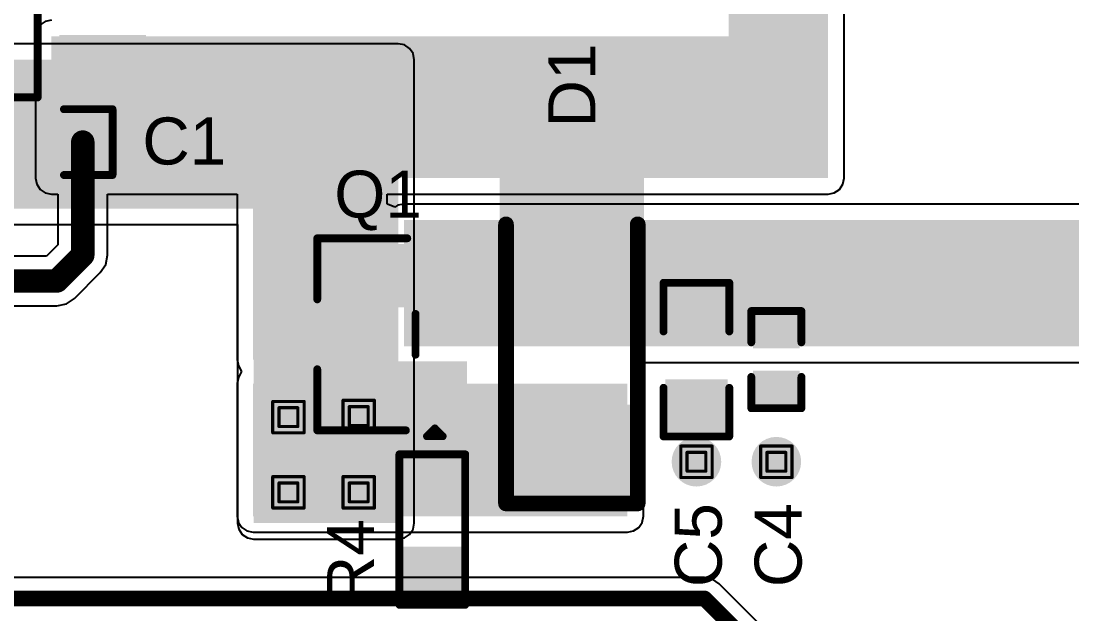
# Model space of a CAD drawing. Header units: inches. Extents: x -6 to 198, y 0 to 119.
# Drawn here: x 38.29 to 55.32, y 31.5 to 41.1 of the extents above; entities that cross this region are included whole.
import ezdxf

# ---------------------------------------------------------------- set-up
doc = ezdxf.new("R2010")
doc.units = ezdxf.units.IN
for name, color, linetype in [('Bottom Layer', 5, 'Continuous'), ('Bottom Solder', 6, 'Continuous'), ('Drill Drawing', 1, 'Continuous'), ('Top Layer', 1, 'Continuous'), ('Top Overlay', 2, 'Continuous'), ('Top Paste', 8, 'Continuous'), ('Top Solder', 216, 'Continuous'), ('Via Holes', 16, 'Continuous')]:
    doc.layers.add(name, color=color, linetype=linetype)
doc.styles.add('Arial', font='', dxfattribs={"height": 0.2})
doc.styles.get('Arial').set_extended_font_data('Arial')

# ---------------------------------------------------------------- blocks, each defined once
blk = doc.blocks.new('ESOP_8_32')
at = {"layer": 'Top Layer'}
for points in [[(-3.509, 2.205), (-2.309, 2.205), (-2.309, 1.605), (-3.509, 1.605)], [(2.309, 2.205), (3.509, 2.205), (3.509, 1.605), (2.309, 1.605)], [(-1.2, 1.65), (1.2, 1.65), (1.2, -1.65), (-1.2, -1.65)], [(-3.509, 0.935), (-2.309, 0.935), (-2.309, 0.335), (-3.509, 0.335)], [(2.309, 0.935), (3.509, 0.935), (3.509, 0.335), (2.309, 0.335)], [(-3.509, -0.335), (-2.309, -0.335), (-2.309, -0.935), (-3.509, -0.935)], [(2.309, -0.335), (3.509, -0.335), (3.509, -0.935), (2.309, -0.935)], [(-3.509, -1.605), (-2.309, -1.605), (-2.309, -2.205), (-3.509, -2.205)], [(2.309, -1.605), (3.509, -1.605), (3.509, -2.205), (2.309, -2.205)]]:
    blk.add_hatch(color=1, dxfattribs=at).paths.add_polyline_path(points)
at = {"layer": 'Top Paste'}
for points in [[(-3.509, 2.205), (-2.309, 2.205), (-2.309, 1.605), (-3.509, 1.605)], [(2.309, 2.205), (3.509, 2.205), (3.509, 1.605), (2.309, 1.605)], [(-1.2, 1.65), (1.2, 1.65), (1.2, -1.65), (-1.2, -1.65)], [(-3.509, 0.935), (-2.309, 0.935), (-2.309, 0.335), (-3.509, 0.335)], [(2.309, 0.935), (3.509, 0.935), (3.509, 0.335), (2.309, 0.335)], [(-3.509, -0.335), (-2.309, -0.335), (-2.309, -0.935), (-3.509, -0.935)], [(2.309, -0.335), (3.509, -0.335), (3.509, -0.935), (2.309, -0.935)], [(-3.509, -1.605), (-2.309, -1.605), (-2.309, -2.205), (-3.509, -2.205)], [(2.309, -1.605), (3.509, -1.605), (3.509, -2.205), (2.309, -2.205)]]:
    blk.add_hatch(color=8, dxfattribs=at).paths.add_polyline_path(points)
at = {"layer": 'Top Solder'}
for points in [[(-3.61, 2.307), (-2.207, 2.307), (-2.207, 1.503), (-3.61, 1.503)], [(2.207, 2.307), (3.61, 2.307), (3.61, 1.503), (2.207, 1.503)], [(-1.302, 1.752), (1.302, 1.752), (1.302, -1.752), (-1.302, -1.752)], [(-3.61, 1.037), (-2.207, 1.037), (-2.207, 0.233), (-3.61, 0.233)], [(2.207, 1.037), (3.61, 1.037), (3.61, 0.233), (2.207, 0.233)], [(-3.61, -0.233), (-2.207, -0.233), (-2.207, -1.037), (-3.61, -1.037)], [(2.207, -0.233), (3.61, -0.233), (3.61, -1.037), (2.207, -1.037)], [(-3.61, -1.503), (-2.207, -1.503), (-2.207, -2.307), (-3.61, -2.307)], [(2.207, -1.503), (3.61, -1.503), (3.61, -2.307), (2.207, -2.307)]]:
    blk.add_hatch(color=216, dxfattribs=at).paths.add_polyline_path(points)
at = {"layer": 'Top Overlay'}
for points in [[(-1.905, -2.515, 0.127, 0.127, 0), (-1.905, 2.515, 0.127, 0.127, 0)], [(-1.905, 2.515, 0.127, 0.127, 0), (1.854, 2.515, 0.127, 0.127, 0)], [(1.854, -2.515, 0.127, 0.127, 0), (1.854, 2.515, 0.127, 0.127, 0)], [(-3.877, 1.795, 0.3, 0.3, 0), (-3.877, 2.049, 0.3, 0.3, 0)], [(-3.877, 2.049, 0.3, 0.3, 0), (-3.75, 1.922, 0.3, 0.3, 0)], [(-3.877, 1.795, 0.3, 0.3, 0), (-3.75, 1.922, 0.3, 0.3, 0)], [(-1.905, -2.515, 0.127, 0.127, 0), (1.854, -2.515, 0.127, 0.127, 0)]]:
    blk.add_lwpolyline(points, format="xyseb", dxfattribs=at)
for points in [[(-1.937, 2.515, 0.0635, 0.0635, 1), (-1.873, 2.515, 0.0635, 0.0635, 1)], [(-1.937, 2.515, 0.0635, 0.0635, 1), (-1.873, 2.515, 0.0635, 0.0635, 1)], [(1.822, 2.515, 0.0635, 0.0635, 1), (1.886, 2.515, 0.0635, 0.0635, 1)], [(1.822, 2.515, 0.0635, 0.0635, 1), (1.886, 2.515, 0.0635, 0.0635, 1)], [(-3.952, 2.049, 0.15, 0.15, 1), (-3.802, 2.049, 0.15, 0.15, 1)], [(-3.952, 2.049, 0.15, 0.15, 1), (-3.802, 2.049, 0.15, 0.15, 1)], [(-3.825, 1.922, 0.15, 0.15, 1), (-3.675, 1.922, 0.15, 0.15, 1)], [(-3.825, 1.922, 0.15, 0.15, 1), (-3.675, 1.922, 0.15, 0.15, 1)], [(-3.952, 1.795, 0.15, 0.15, 1), (-3.802, 1.795, 0.15, 0.15, 1)], [(-3.952, 1.795, 0.15, 0.15, 1), (-3.802, 1.795, 0.15, 0.15, 1)], [(-1.937, -2.515, 0.0635, 0.0635, 1), (-1.873, -2.515, 0.0635, 0.0635, 1)], [(-1.937, -2.515, 0.0635, 0.0635, 1), (-1.873, -2.515, 0.0635, 0.0635, 1)], [(1.822, -2.515, 0.0635, 0.0635, 1), (1.886, -2.515, 0.0635, 0.0635, 1)], [(1.822, -2.515, 0.0635, 0.0635, 1), (1.886, -2.515, 0.0635, 0.0635, 1)]]:
    blk.add_lwpolyline(points, format="xyseb", close=True, dxfattribs=at)
blk = doc.blocks.new('R___0603_66')
at = {"layer": 'Top Layer'}
for points in [[(-0.381, 0.4445), (-0.381, -0.4445), (-1.143, -0.4445), (-1.143, 0.4445)], [(1.143, 0.4445), (1.143, -0.4445), (0.381, -0.4445), (0.381, 0.4445)]]:
    blk.add_hatch(color=1, dxfattribs=at).paths.add_polyline_path(points)
at = {"layer": 'Top Paste'}
for points in [[(-0.381, 0.4445), (-0.381, -0.4445), (-1.143, -0.4445), (-1.143, 0.4445)], [(1.143, 0.4445), (1.143, -0.4445), (0.381, -0.4445), (0.381, 0.4445)]]:
    blk.add_hatch(color=8, dxfattribs=at).paths.add_polyline_path(points)
at = {"layer": 'Top Solder'}
for points in [[(-0.2794, 0.5461), (-0.2794, -0.5461), (-1.2446, -0.5461), (-1.2446, 0.5461)], [(1.2446, 0.5461), (1.2446, -0.5461), (0.2794, -0.5461), (0.2794, 0.5461)]]:
    blk.add_hatch(color=216, dxfattribs=at).paths.add_polyline_path(points)
at = {"layer": 'Top Overlay'}
for points in [[(-1.2192, 0.5334, 0.127, 0.127, 0), (1.2192, 0.5334, 0.127, 0.127, 0)], [(-1.2192, 0.5334, 0.127, 0.127, 0), (-1.2192, -0.5334, 0.127, 0.127, 0)], [(1.2192, 0.5334, 0.127, 0.127, 0), (1.2192, -0.5334, 0.127, 0.127, 0)], [(-1.2192, -0.5334, 0.127, 0.127, 0), (1.2192, -0.5334, 0.127, 0.127, 0)]]:
    blk.add_lwpolyline(points, format="xyseb", dxfattribs=at)
for points in [[(-1.25095, 0.5334, 0.0635, 0.0635, 1), (-1.18745, 0.5334, 0.0635, 0.0635, 1)], [(-1.25095, 0.5334, 0.0635, 0.0635, 1), (-1.18745, 0.5334, 0.0635, 0.0635, 1)], [(1.18745, 0.5334, 0.0635, 0.0635, 1), (1.25095, 0.5334, 0.0635, 0.0635, 1)], [(1.18745, 0.5334, 0.0635, 0.0635, 1), (1.25095, 0.5334, 0.0635, 0.0635, 1)], [(-1.25095, -0.5334, 0.0635, 0.0635, 1), (-1.18745, -0.5334, 0.0635, 0.0635, 1)], [(-1.25095, -0.5334, 0.0635, 0.0635, 1), (-1.18745, -0.5334, 0.0635, 0.0635, 1)], [(1.18745, -0.5334, 0.0635, 0.0635, 1), (1.25095, -0.5334, 0.0635, 0.0635, 1)], [(1.18745, -0.5334, 0.0635, 0.0635, 1), (1.25095, -0.5334, 0.0635, 0.0635, 1)]]:
    blk.add_lwpolyline(points, format="xyseb", close=True, dxfattribs=at)
blk = doc.blocks.new('SOT_23_3L__73')
at = {"layer": 'Top Layer'}
for points in [[(-0.41, 1.46), (0.41, 1.46), (0.41, 0.54), (-0.41, 0.54)], [(-1.36, -0.54), (-0.54, -0.54), (-0.54, -1.46), (-1.36, -1.46)], [(0.54, -0.54), (1.36, -0.54), (1.36, -1.46), (0.54, -1.46)]]:
    blk.add_hatch(color=1, dxfattribs=at).paths.add_polyline_path(points)
at = {"layer": 'Top Paste'}
for points in [[(-0.41, 1.46), (0.41, 1.46), (0.41, 0.54), (-0.41, 0.54)], [(-1.36, -0.54), (-0.54, -0.54), (-0.54, -1.46), (-1.36, -1.46)], [(0.54, -0.54), (1.36, -0.54), (1.36, -1.46), (0.54, -1.46)]]:
    blk.add_hatch(color=8, dxfattribs=at).paths.add_polyline_path(points)
at = {"layer": 'Top Solder'}
for points in [[(-0.512, 1.562), (0.512, 1.562), (0.512, 0.438), (-0.512, 0.438)], [(-1.462, -0.438), (-0.438, -0.438), (-0.438, -1.562), (-1.462, -1.562)], [(0.438, -0.438), (1.462, -0.438), (1.462, -1.562), (0.438, -1.562)]]:
    blk.add_hatch(color=216, dxfattribs=at).paths.add_polyline_path(points)
at = {"layer": 'Top Overlay'}
for points in [[(-1.556, 0.864, 0.127, 0.127, 0), (-0.566, 0.864, 0.127, 0.127, 0)], [(-1.556, 0.864, 0.127, 0.127, 0), (-1.556, -0.572, 0.127, 0.127, 0)], [(0.566, 0.864, 0.127, 0.127, 0), (1.556, 0.864, 0.127, 0.127, 0)], [(1.556, 0.864, 0.127, 0.127, 0), (1.556, -0.594, 0.127, 0.127, 0)], [(-0.33, -0.728, 0.127, 0.127, 0), (0.33, -0.728, 0.127, 0.127, 0)], [(-1.651, -0.914, 0.127, 0.127, 0), (-1.651, -1.168, 0.127, 0.127, 0)], [(-1.651, -0.914, 0.127, 0.127, 0), (-1.524, -1.041, 0.127, 0.127, 0)], [(-1.524, -1.041, 0.127, 0.127, 0), (-1.651, -1.168, 0.127, 0.127, 0)]]:
    blk.add_lwpolyline(points, format="xyseb", dxfattribs=at)
for points in [[(-1.588, 0.864, 0.0635, 0.0635, 1), (-1.524, 0.864, 0.0635, 0.0635, 1)], [(-1.588, 0.864, 0.0635, 0.0635, 1), (-1.524, 0.864, 0.0635, 0.0635, 1)], [(-0.597, 0.864, 0.0635, 0.0635, 1), (-0.534, 0.864, 0.0635, 0.0635, 1)], [(0.534, 0.864, 0.0635, 0.0635, 1), (0.597, 0.864, 0.0635, 0.0635, 1)], [(1.524, 0.864, 0.0635, 0.0635, 1), (1.588, 0.864, 0.0635, 0.0635, 1)], [(1.524, 0.864, 0.0635, 0.0635, 1), (1.588, 0.864, 0.0635, 0.0635, 1)], [(-1.588, -0.572, 0.0635, 0.0635, 1), (-1.524, -0.572, 0.0635, 0.0635, 1)], [(-0.362, -0.728, 0.0635, 0.0635, 1), (-0.298, -0.728, 0.0635, 0.0635, 1)], [(0.298, -0.728, 0.0635, 0.0635, 1), (0.362, -0.728, 0.0635, 0.0635, 1)], [(1.524, -0.594, 0.0635, 0.0635, 1), (1.588, -0.594, 0.0635, 0.0635, 1)], [(-1.683, -0.914, 0.0635, 0.0635, 1), (-1.619, -0.914, 0.0635, 0.0635, 1)], [(-1.683, -0.914, 0.0635, 0.0635, 1), (-1.619, -0.914, 0.0635, 0.0635, 1)], [(-1.556, -1.041, 0.0635, 0.0635, 1), (-1.492, -1.041, 0.0635, 0.0635, 1)], [(-1.556, -1.041, 0.0635, 0.0635, 1), (-1.492, -1.041, 0.0635, 0.0635, 1)], [(-1.683, -1.168, 0.0635, 0.0635, 1), (-1.619, -1.168, 0.0635, 0.0635, 1)], [(-1.683, -1.168, 0.0635, 0.0635, 1), (-1.619, -1.168, 0.0635, 0.0635, 1)]]:
    blk.add_lwpolyline(points, format="xyseb", close=True, dxfattribs=at)
blk = doc.blocks.new('SOD_123FL_89')
at = {"layer": 'Top Layer'}
for points in [[(-2.1, 0.9), (-0.76, 0.9), (-0.76, -0.9), (-2.1, -0.9)], [(0.76, 0.9), (2.1, 0.9), (2.1, -0.9), (0.76, -0.9)]]:
    blk.add_hatch(color=1, dxfattribs=at).paths.add_polyline_path(points)
at = {"layer": 'Top Overlay'}
blk.add_hatch(color=2, dxfattribs=at).paths.add_polyline_path([(-3.251, -1.168), (-2.184, -1.168), (-2.184, 1.169), (-3.251, 1.169)])
at = {"layer": 'Top Paste'}
for points in [[(-2.1, 0.9), (-0.76, 0.9), (-0.76, -0.9), (-2.1, -0.9)], [(0.76, 0.9), (2.1, 0.9), (2.1, -0.9), (0.76, -0.9)]]:
    blk.add_hatch(color=8, dxfattribs=at).paths.add_polyline_path(points)
at = {"layer": 'Top Solder'}
for points in [[(-2.202, 1.002), (-0.658, 1.002), (-0.658, -1.002), (-2.202, -1.002)], [(0.658, 1.002), (2.202, 1.002), (2.202, -1.002), (0.658, -1.002)]]:
    blk.add_hatch(color=216, dxfattribs=at).paths.add_polyline_path(points)
at = {"layer": 'Top Overlay'}
for points in [[(2.261, 1.067, 0.254, 0.254, 0), (-2.261, 1.067, 0.254, 0.254, 0)], [(2.261, -1.067, 0.254, 0.254, 0), (2.261, 1.067, 0.254, 0.254, 0)], [(2.261, -1.067, 0.254, 0.254, 0), (-2.261, -1.067, 0.254, 0.254, 0)]]:
    blk.add_lwpolyline(points, format="xyseb", dxfattribs=at)
for points in [[(-2.324, 1.067, 0.127, 0.127, 1), (-2.197, 1.067, 0.127, 0.127, 1)], [(2.197, 1.067, 0.127, 0.127, 1), (2.324, 1.067, 0.127, 0.127, 1)], [(2.197, 1.067, 0.127, 0.127, 1), (2.324, 1.067, 0.127, 0.127, 1)], [(-2.324, -1.067, 0.127, 0.127, 1), (-2.197, -1.067, 0.127, 0.127, 1)], [(2.197, -1.067, 0.127, 0.127, 1), (2.324, -1.067, 0.127, 0.127, 1)], [(2.197, -1.067, 0.127, 0.127, 1), (2.324, -1.067, 0.127, 0.127, 1)]]:
    blk.add_lwpolyline(points, format="xyseb", close=True, dxfattribs=at)
blk = doc.blocks.new('C___0603_124')
at = {"layer": 'Top Layer'}
for points in [[(-0.381, 0.445), (-0.381, -0.445), (-1.143, -0.445), (-1.143, 0.445)], [(1.143, 0.445), (1.143, -0.445), (0.381, -0.445), (0.381, 0.445)]]:
    blk.add_hatch(color=1, dxfattribs=at).paths.add_polyline_path(points)
at = {"layer": 'Top Paste'}
for points in [[(-0.381, 0.445), (-0.381, -0.445), (-1.143, -0.445), (-1.143, 0.445)], [(1.143, 0.445), (1.143, -0.445), (0.381, -0.445), (0.381, 0.445)]]:
    blk.add_hatch(color=8, dxfattribs=at).paths.add_polyline_path(points)
at = {"layer": 'Top Solder'}
for points in [[(-0.321, 0.504), (-0.321, -0.504), (-1.203, -0.504), (-1.203, 0.504)], [(1.203, 0.504), (1.203, -0.504), (0.321, -0.504), (0.321, 0.504)]]:
    blk.add_hatch(color=216, dxfattribs=at).paths.add_polyline_path(points)
at = {"layer": 'Top Overlay'}
for points in [[(-1.245, 0.533, 0.127, 0.127, 0), (-0.457, 0.533, 0.127, 0.127, 0)], [(-1.245, 0.533, 0.127, 0.127, 0), (-1.245, -0.533, 0.127, 0.127, 0)], [(0.457, 0.533, 0.127, 0.127, 0), (1.245, 0.533, 0.127, 0.127, 0)], [(1.245, 0.533, 0.127, 0.127, 0), (1.245, -0.533, 0.127, 0.127, 0)], [(-1.245, -0.533, 0.127, 0.127, 0), (-0.457, -0.533, 0.127, 0.127, 0)], [(0.457, -0.533, 0.127, 0.127, 0), (1.245, -0.533, 0.127, 0.127, 0)]]:
    blk.add_lwpolyline(points, format="xyseb", dxfattribs=at)
for points in [[(-1.276, 0.533, 0.0635, 0.0635, 1), (-1.213, 0.533, 0.0635, 0.0635, 1)], [(-1.276, 0.533, 0.0635, 0.0635, 1), (-1.213, 0.533, 0.0635, 0.0635, 1)], [(-0.489, 0.533, 0.0635, 0.0635, 1), (-0.425, 0.533, 0.0635, 0.0635, 1)], [(0.425, 0.533, 0.0635, 0.0635, 1), (0.489, 0.533, 0.0635, 0.0635, 1)], [(1.213, 0.533, 0.0635, 0.0635, 1), (1.276, 0.533, 0.0635, 0.0635, 1)], [(1.213, 0.533, 0.0635, 0.0635, 1), (1.276, 0.533, 0.0635, 0.0635, 1)], [(-1.276, -0.533, 0.0635, 0.0635, 1), (-1.213, -0.533, 0.0635, 0.0635, 1)], [(-1.276, -0.533, 0.0635, 0.0635, 1), (-1.213, -0.533, 0.0635, 0.0635, 1)], [(-0.489, -0.533, 0.0635, 0.0635, 1), (-0.425, -0.533, 0.0635, 0.0635, 1)], [(0.425, -0.533, 0.0635, 0.0635, 1), (0.489, -0.533, 0.0635, 0.0635, 1)], [(1.213, -0.533, 0.0635, 0.0635, 1), (1.276, -0.533, 0.0635, 0.0635, 1)], [(1.213, -0.533, 0.0635, 0.0635, 1), (1.276, -0.533, 0.0635, 0.0635, 1)]]:
    blk.add_lwpolyline(points, format="xyseb", close=True, dxfattribs=at)
blk = doc.blocks.new('C___0402_125')
at = {"layer": 'Top Layer'}
for points in [[(-0.699, -0.318), (-0.699, 0.318), (-0.241, 0.318), (-0.241, -0.318)], [(0.241, -0.318), (0.241, 0.318), (0.699, 0.318), (0.699, -0.318)]]:
    blk.add_hatch(color=1, dxfattribs=at).paths.add_polyline_path(points)
at = {"layer": 'Top Paste'}
for points in [[(-0.699, -0.318), (-0.699, 0.318), (-0.241, 0.318), (-0.241, -0.318)], [(0.241, -0.318), (0.241, 0.318), (0.699, 0.318), (0.699, -0.318)]]:
    blk.add_hatch(color=8, dxfattribs=at).paths.add_polyline_path(points)
at = {"layer": 'Top Solder'}
for points in [[(-0.758, -0.377), (-0.758, 0.377), (-0.181, 0.377), (-0.181, -0.377)], [(0.181, -0.377), (0.181, 0.377), (0.758, 0.377), (0.758, -0.377)]]:
    blk.add_hatch(color=216, dxfattribs=at).paths.add_polyline_path(points)
at = {"layer": 'Top Overlay'}
for points in [[(-0.787, 0.406, 0.127, 0.127, 0), (-0.787, -0.406, 0.127, 0.127, 0)], [(-0.787, 0.406, 0.127, 0.127, 0), (-0.279, 0.406, 0.127, 0.127, 0)], [(0.279, 0.406, 0.127, 0.127, 0), (0.787, 0.406, 0.127, 0.127, 0)], [(0.787, 0.406, 0.127, 0.127, 0), (0.787, -0.406, 0.127, 0.127, 0)], [(-0.787, -0.406, 0.127, 0.127, 0), (-0.279, -0.406, 0.127, 0.127, 0)], [(0.279, -0.406, 0.127, 0.127, 0), (0.787, -0.406, 0.127, 0.127, 0)]]:
    blk.add_lwpolyline(points, format="xyseb", dxfattribs=at)
for points in [[(-0.819, 0.406, 0.0635, 0.0635, 1), (-0.756, 0.406, 0.0635, 0.0635, 1)], [(-0.819, 0.406, 0.0635, 0.0635, 1), (-0.756, 0.406, 0.0635, 0.0635, 1)], [(-0.311, 0.406, 0.0635, 0.0635, 1), (-0.248, 0.406, 0.0635, 0.0635, 1)], [(0.248, 0.406, 0.0635, 0.0635, 1), (0.311, 0.406, 0.0635, 0.0635, 1)], [(0.756, 0.406, 0.0635, 0.0635, 1), (0.819, 0.406, 0.0635, 0.0635, 1)], [(0.756, 0.406, 0.0635, 0.0635, 1), (0.819, 0.406, 0.0635, 0.0635, 1)], [(-0.819, -0.406, 0.0635, 0.0635, 1), (-0.756, -0.406, 0.0635, 0.0635, 1)], [(-0.819, -0.406, 0.0635, 0.0635, 1), (-0.756, -0.406, 0.0635, 0.0635, 1)], [(-0.311, -0.406, 0.0635, 0.0635, 1), (-0.248, -0.406, 0.0635, 0.0635, 1)], [(0.248, -0.406, 0.0635, 0.0635, 1), (0.311, -0.406, 0.0635, 0.0635, 1)], [(0.756, -0.406, 0.0635, 0.0635, 1), (0.819, -0.406, 0.0635, 0.0635, 1)], [(0.756, -0.406, 0.0635, 0.0635, 1), (0.819, -0.406, 0.0635, 0.0635, 1)]]:
    blk.add_lwpolyline(points, format="xyseb", close=True, dxfattribs=at)
blk = doc.blocks.new('C___0603_128')
at = {"layer": 'Top Layer'}
for points in [[(-0.381, 0.445), (-0.381, -0.445), (-1.143, -0.445), (-1.143, 0.445)], [(1.143, 0.445), (1.143, -0.445), (0.381, -0.445), (0.381, 0.445)]]:
    blk.add_hatch(color=1, dxfattribs=at).paths.add_polyline_path(points)
at = {"layer": 'Top Paste'}
for points in [[(-0.381, 0.445), (-0.381, -0.445), (-1.143, -0.445), (-1.143, 0.445)], [(1.143, 0.445), (1.143, -0.445), (0.381, -0.445), (0.381, 0.445)]]:
    blk.add_hatch(color=8, dxfattribs=at).paths.add_polyline_path(points)
at = {"layer": 'Top Solder'}
for points in [[(-0.321, 0.504), (-0.321, -0.504), (-1.203, -0.504), (-1.203, 0.504)], [(1.203, 0.504), (1.203, -0.504), (0.321, -0.504), (0.321, 0.504)]]:
    blk.add_hatch(color=216, dxfattribs=at).paths.add_polyline_path(points)
at = {"layer": 'Top Overlay'}
for points in [[(-1.245, 0.533, 0.127, 0.127, 0), (-0.457, 0.533, 0.127, 0.127, 0)], [(-1.245, -0.533, 0.127, 0.127, 0), (-1.245, 0.533, 0.127, 0.127, 0)], [(0.457, 0.533, 0.127, 0.127, 0), (1.245, 0.533, 0.127, 0.127, 0)], [(1.245, -0.533, 0.127, 0.127, 0), (1.245, 0.533, 0.127, 0.127, 0)], [(-1.245, -0.533, 0.127, 0.127, 0), (-0.457, -0.533, 0.127, 0.127, 0)], [(0.457, -0.533, 0.127, 0.127, 0), (1.245, -0.533, 0.127, 0.127, 0)]]:
    blk.add_lwpolyline(points, format="xyseb", dxfattribs=at)
for points in [[(-1.276, 0.533, 0.0635, 0.0635, 1), (-1.213, 0.533, 0.0635, 0.0635, 1)], [(-1.276, 0.533, 0.0635, 0.0635, 1), (-1.213, 0.533, 0.0635, 0.0635, 1)], [(-0.489, 0.533, 0.0635, 0.0635, 1), (-0.425, 0.533, 0.0635, 0.0635, 1)], [(0.425, 0.533, 0.0635, 0.0635, 1), (0.489, 0.533, 0.0635, 0.0635, 1)], [(1.213, 0.533, 0.0635, 0.0635, 1), (1.276, 0.533, 0.0635, 0.0635, 1)], [(1.213, 0.533, 0.0635, 0.0635, 1), (1.276, 0.533, 0.0635, 0.0635, 1)], [(-1.276, -0.533, 0.0635, 0.0635, 1), (-1.213, -0.533, 0.0635, 0.0635, 1)], [(-1.276, -0.533, 0.0635, 0.0635, 1), (-1.213, -0.533, 0.0635, 0.0635, 1)], [(-0.489, -0.533, 0.0635, 0.0635, 1), (-0.425, -0.533, 0.0635, 0.0635, 1)], [(0.425, -0.533, 0.0635, 0.0635, 1), (0.489, -0.533, 0.0635, 0.0635, 1)], [(1.213, -0.533, 0.0635, 0.0635, 1), (1.276, -0.533, 0.0635, 0.0635, 1)], [(1.213, -0.533, 0.0635, 0.0635, 1), (1.276, -0.533, 0.0635, 0.0635, 1)]]:
    blk.add_lwpolyline(points, format="xyseb", close=True, dxfattribs=at)

msp = doc.modelspace()

# ---------------------------------------------------------------- hatches: boundary and pattern name
at = {"layer": 'Bottom Layer'}
for points in [[(30.514, 38.065), (44.407, 38.065), (44.407, 40.476), (30.514, 40.476)], [(42.062, 32.969), (44.407, 32.969), (44.407, 40.476), (42.062, 40.476)]]:
    msp.add_hatch(color=5, dxfattribs=at).paths.add_polyline_path(points)
h = msp.add_hatch(color=5, dxfattribs=at)
edge = h.paths.add_edge_path()
edge.add_arc((42.626, 34.686), 0.3, 0, 360)
h = msp.add_hatch(color=5, dxfattribs=at)
edge = h.paths.add_edge_path()
edge.add_arc((43.765, 34.704), 0.3, 0, 360)
h = msp.add_hatch(color=5, dxfattribs=at)
edge = h.paths.add_edge_path()
edge.add_arc((49.238, 33.963), 0.3, 0, 360)
h = msp.add_hatch(color=5, dxfattribs=at)
edge = h.paths.add_edge_path()
edge.add_arc((50.533, 33.963), 0.3, 0, 360)
h = msp.add_hatch(color=5, dxfattribs=at)
edge = h.paths.add_edge_path()
edge.add_arc((42.626, 33.467), 0.3, 0, 360)
h = msp.add_hatch(color=5, dxfattribs=at)
edge = h.paths.add_edge_path()
edge.add_arc((43.765, 33.467), 0.3, 0, 360)
at = {"layer": 'Bottom Solder'}
h = msp.add_hatch(color=6, dxfattribs=at)
edge = h.paths.add_edge_path()
edge.add_arc((42.626, 34.686), 0.402, 0, 360)
h = msp.add_hatch(color=6, dxfattribs=at)
edge = h.paths.add_edge_path()
edge.add_arc((43.765, 34.704), 0.402, 0, 360)
h = msp.add_hatch(color=6, dxfattribs=at)
edge = h.paths.add_edge_path()
edge.add_arc((49.238, 33.963), 0.402, 0, 360)
h = msp.add_hatch(color=6, dxfattribs=at)
edge = h.paths.add_edge_path()
edge.add_arc((50.533, 33.963), 0.402, 0, 360)
h = msp.add_hatch(color=6, dxfattribs=at)
edge = h.paths.add_edge_path()
edge.add_arc((42.626, 33.467), 0.402, 0, 360)
h = msp.add_hatch(color=6, dxfattribs=at)
edge = h.paths.add_edge_path()
edge.add_arc((43.765, 33.467), 0.402, 0, 360)
at = {"layer": 'Top Layer'}
for points in [[(49.759, 38.557), (51.371, 38.557), (51.371, 50.751), (49.759, 50.751)], [(38.786, 38.557), (51.371, 38.557), (51.371, 40.856), (38.786, 40.856)], [(42.054, 35.617), (43.966, 35.617), (43.966, 40.849), (42.054, 40.849)], [(44.498, 35.832), (59.131, 35.832), (59.131, 37.877), (44.498, 37.877)], [(44.498, 33.08), (45.436, 33.08), (45.436, 35.487), (44.498, 35.487)], [(42.054, 33.08), (48.119, 33.08), (48.119, 35.229), (42.054, 35.229)]]:
    msp.add_hatch(color=1, dxfattribs=at).paths.add_polyline_path(points)
h = msp.add_hatch(color=1, dxfattribs=at)
edge = h.paths.add_edge_path()
edge.add_arc((42.626, 34.686), 0.3, 0, 360)
h = msp.add_hatch(color=1, dxfattribs=at)
edge = h.paths.add_edge_path()
edge.add_arc((43.765, 34.704), 0.3, 0, 360)
h = msp.add_hatch(color=1, dxfattribs=at)
edge = h.paths.add_edge_path()
edge.add_arc((49.238, 33.963), 0.3, 0, 360)
h = msp.add_hatch(color=1, dxfattribs=at)
edge = h.paths.add_edge_path()
edge.add_arc((50.533, 33.963), 0.3, 0, 360)
h = msp.add_hatch(color=1, dxfattribs=at)
edge = h.paths.add_edge_path()
edge.add_arc((42.626, 33.467), 0.3, 0, 360)
h = msp.add_hatch(color=1, dxfattribs=at)
edge = h.paths.add_edge_path()
edge.add_arc((43.765, 33.467), 0.3, 0, 360)
at = {"layer": 'Top Solder'}
h = msp.add_hatch(color=216, dxfattribs=at)
edge = h.paths.add_edge_path()
edge.add_arc((42.626, 34.686), 0.402, 0, 360)
h = msp.add_hatch(color=216, dxfattribs=at)
edge = h.paths.add_edge_path()
edge.add_arc((43.765, 34.704), 0.402, 0, 360)
h = msp.add_hatch(color=216, dxfattribs=at)
edge = h.paths.add_edge_path()
edge.add_arc((49.238, 33.963), 0.402, 0, 360)
h = msp.add_hatch(color=216, dxfattribs=at)
edge = h.paths.add_edge_path()
edge.add_arc((50.533, 33.963), 0.402, 0, 360)
h = msp.add_hatch(color=216, dxfattribs=at)
edge = h.paths.add_edge_path()
edge.add_arc((42.626, 33.467), 0.402, 0, 360)
h = msp.add_hatch(color=216, dxfattribs=at)
edge = h.paths.add_edge_path()
edge.add_arc((43.765, 33.467), 0.402, 0, 360)
at = {"layer": 'Via Holes'}
h = msp.add_hatch(color=7, dxfattribs=at)
edge = h.paths.add_edge_path()
edge.add_arc((42.626, 34.686), 0.15, 0, 360)
h = msp.add_hatch(color=7, dxfattribs=at)
edge = h.paths.add_edge_path()
edge.add_arc((43.765, 34.704), 0.15, 0, 360)
h = msp.add_hatch(color=7, dxfattribs=at)
edge = h.paths.add_edge_path()
edge.add_arc((49.238, 33.963), 0.15, 0, 360)
h = msp.add_hatch(color=7, dxfattribs=at)
edge = h.paths.add_edge_path()
edge.add_arc((50.533, 33.963), 0.15, 0, 360)
h = msp.add_hatch(color=7, dxfattribs=at)
edge = h.paths.add_edge_path()
edge.add_arc((42.626, 33.467), 0.15, 0, 360)
h = msp.add_hatch(color=7, dxfattribs=at)
edge = h.paths.add_edge_path()
edge.add_arc((43.765, 33.467), 0.15, 0, 360)

# ---------------------------------------------------------------- linework, layer by layer
at = {"layer": 'Bottom Layer'}
for p, q in [((44.407, 40.735), (30.514, 40.735)), ((44.506, 40.715), (44.407, 40.735)), ((44.59, 40.659), (44.506, 40.715)), ((44.646, 40.575), (44.59, 40.659)), ((44.666, 40.476), (44.646, 40.575)), ((44.666, 32.969), (44.666, 40.476)), ((30.514, 37.806), (41.803, 37.806)), ((41.803, 37.806), (41.803, 32.969)), ((41.803, 32.969), (41.823, 32.87)), ((41.823, 32.87), (41.879, 32.786)), ((44.59, 32.786), (44.646, 32.87)), ((44.646, 32.87), (44.666, 32.969)), ((41.879, 32.786), (41.963, 32.73)), ((41.963, 32.73), (42.062, 32.71)), ((42.062, 32.71), (44.407, 32.71)), ((44.407, 32.71), (44.506, 32.73)), ((44.506, 32.73), (44.59, 32.786)), ((49.367, 32.085), (35.18, 32.085)), ((49.496, 32.06), (49.367, 32.085)), ((49.605, 31.987), (49.496, 32.06)), ((50.548, 31.044), (49.605, 31.987))]:
    msp.add_line(p, q, dxfattribs=at)
for points in [[(28.952, 31.749, 0.254, 0.254, 0), (49.367, 31.749, 0.254, 0.254, 0)], [(49.367, 31.749, 0.254, 0.254, 0), (50.31, 30.806, 0.254, 0.254, 0)]]:
    msp.add_lwpolyline(points, format="xyseb", dxfattribs=at)
msp.add_lwpolyline([(49.303, 31.749, 0.127, 0.127, 1), (49.43, 31.749, 0.127, 0.127, 1)], format="xyseb", close=True, dxfattribs=at)
msp.add_lwpolyline([(49.303, 31.749, 0.127, 0.127, 1), (49.43, 31.749, 0.127, 0.127, 1)], format="xyseb", close=True, dxfattribs=at)
at = {"layer": 'Drill Drawing'}
for points in [[(42.372, 34.94, 0.0508, 0.0508, 0), (42.88, 34.94, 0.0508, 0.0508, 0)], [(42.372, 34.432, 0.0508, 0.0508, 0), (42.372, 34.94, 0.0508, 0.0508, 0)], [(42.88, 34.432, 0.0508, 0.0508, 0), (42.88, 34.94, 0.0508, 0.0508, 0)], [(43.511, 34.958, 0.0508, 0.0508, 0), (44.019, 34.958, 0.0508, 0.0508, 0)], [(43.511, 34.45, 0.0508, 0.0508, 0), (43.511, 34.958, 0.0508, 0.0508, 0)], [(44.019, 34.45, 0.0508, 0.0508, 0), (44.019, 34.958, 0.0508, 0.0508, 0)], [(42.474, 34.838, 0.0508, 0.0508, 0), (42.779, 34.838, 0.0508, 0.0508, 0)], [(42.474, 34.534, 0.0508, 0.0508, 0), (42.474, 34.838, 0.0508, 0.0508, 0)], [(42.779, 34.534, 0.0508, 0.0508, 0), (42.779, 34.838, 0.0508, 0.0508, 0)], [(43.613, 34.856, 0.0508, 0.0508, 0), (43.917, 34.856, 0.0508, 0.0508, 0)], [(43.613, 34.551, 0.0508, 0.0508, 0), (43.613, 34.856, 0.0508, 0.0508, 0)], [(43.917, 34.551, 0.0508, 0.0508, 0), (43.917, 34.856, 0.0508, 0.0508, 0)], [(43.613, 34.551, 0.0508, 0.0508, 0), (43.917, 34.551, 0.0508, 0.0508, 0)], [(42.372, 34.432, 0.0508, 0.0508, 0), (42.88, 34.432, 0.0508, 0.0508, 0)], [(42.474, 34.534, 0.0508, 0.0508, 0), (42.779, 34.534, 0.0508, 0.0508, 0)], [(43.511, 34.45, 0.0508, 0.0508, 0), (44.019, 34.45, 0.0508, 0.0508, 0)], [(48.984, 34.217, 0.0508, 0.0508, 0), (49.492, 34.217, 0.0508, 0.0508, 0)], [(48.984, 33.709, 0.0508, 0.0508, 0), (48.984, 34.217, 0.0508, 0.0508, 0)], [(49.492, 33.709, 0.0508, 0.0508, 0), (49.492, 34.217, 0.0508, 0.0508, 0)], [(50.279, 34.217, 0.0508, 0.0508, 0), (50.787, 34.217, 0.0508, 0.0508, 0)], [(50.279, 33.709, 0.0508, 0.0508, 0), (50.279, 34.217, 0.0508, 0.0508, 0)], [(50.787, 33.709, 0.0508, 0.0508, 0), (50.787, 34.217, 0.0508, 0.0508, 0)], [(49.085, 34.115, 0.0508, 0.0508, 0), (49.39, 34.115, 0.0508, 0.0508, 0)], [(49.085, 33.81, 0.0508, 0.0508, 0), (49.085, 34.115, 0.0508, 0.0508, 0)], [(49.39, 33.81, 0.0508, 0.0508, 0), (49.39, 34.115, 0.0508, 0.0508, 0)], [(50.381, 34.115, 0.0508, 0.0508, 0), (50.685, 34.115, 0.0508, 0.0508, 0)], [(50.381, 33.81, 0.0508, 0.0508, 0), (50.381, 34.115, 0.0508, 0.0508, 0)], [(50.685, 33.81, 0.0508, 0.0508, 0), (50.685, 34.115, 0.0508, 0.0508, 0)], [(42.372, 33.721, 0.0508, 0.0508, 0), (42.88, 33.721, 0.0508, 0.0508, 0)], [(42.372, 33.213, 0.0508, 0.0508, 0), (42.372, 33.721, 0.0508, 0.0508, 0)], [(42.88, 33.213, 0.0508, 0.0508, 0), (42.88, 33.721, 0.0508, 0.0508, 0)], [(43.511, 33.721, 0.0508, 0.0508, 0), (44.019, 33.721, 0.0508, 0.0508, 0)], [(43.511, 33.213, 0.0508, 0.0508, 0), (43.511, 33.721, 0.0508, 0.0508, 0)], [(44.019, 33.213, 0.0508, 0.0508, 0), (44.019, 33.721, 0.0508, 0.0508, 0)], [(48.984, 33.709, 0.0508, 0.0508, 0), (49.492, 33.709, 0.0508, 0.0508, 0)], [(49.085, 33.81, 0.0508, 0.0508, 0), (49.39, 33.81, 0.0508, 0.0508, 0)], [(50.279, 33.709, 0.0508, 0.0508, 0), (50.787, 33.709, 0.0508, 0.0508, 0)], [(50.381, 33.81, 0.0508, 0.0508, 0), (50.685, 33.81, 0.0508, 0.0508, 0)], [(42.474, 33.619, 0.0508, 0.0508, 0), (42.779, 33.619, 0.0508, 0.0508, 0)], [(42.474, 33.314, 0.0508, 0.0508, 0), (42.474, 33.619, 0.0508, 0.0508, 0)], [(42.779, 33.314, 0.0508, 0.0508, 0), (42.779, 33.619, 0.0508, 0.0508, 0)], [(43.613, 33.619, 0.0508, 0.0508, 0), (43.917, 33.619, 0.0508, 0.0508, 0)], [(43.613, 33.314, 0.0508, 0.0508, 0), (43.613, 33.619, 0.0508, 0.0508, 0)], [(43.917, 33.314, 0.0508, 0.0508, 0), (43.917, 33.619, 0.0508, 0.0508, 0)], [(42.372, 33.213, 0.0508, 0.0508, 0), (42.88, 33.213, 0.0508, 0.0508, 0)], [(42.474, 33.314, 0.0508, 0.0508, 0), (42.779, 33.314, 0.0508, 0.0508, 0)], [(43.511, 33.213, 0.0508, 0.0508, 0), (44.019, 33.213, 0.0508, 0.0508, 0)], [(43.613, 33.314, 0.0508, 0.0508, 0), (43.917, 33.314, 0.0508, 0.0508, 0)]]:
    msp.add_lwpolyline(points, format="xyseb", dxfattribs=at)
for points in [[(42.36, 34.94, 0.0254, 0.0254, 1), (42.385, 34.94, 0.0254, 0.0254, 1)], [(42.36, 34.94, 0.0254, 0.0254, 1), (42.385, 34.94, 0.0254, 0.0254, 1)], [(42.868, 34.94, 0.0254, 0.0254, 1), (42.893, 34.94, 0.0254, 0.0254, 1)], [(42.868, 34.94, 0.0254, 0.0254, 1), (42.893, 34.94, 0.0254, 0.0254, 1)], [(43.498, 34.958, 0.0254, 0.0254, 1), (43.524, 34.958, 0.0254, 0.0254, 1)], [(43.498, 34.958, 0.0254, 0.0254, 1), (43.524, 34.958, 0.0254, 0.0254, 1)], [(44.006, 34.958, 0.0254, 0.0254, 1), (44.032, 34.958, 0.0254, 0.0254, 1)], [(44.006, 34.958, 0.0254, 0.0254, 1), (44.032, 34.958, 0.0254, 0.0254, 1)], [(42.461, 34.838, 0.0254, 0.0254, 1), (42.487, 34.838, 0.0254, 0.0254, 1)], [(42.461, 34.838, 0.0254, 0.0254, 1), (42.487, 34.838, 0.0254, 0.0254, 1)], [(42.766, 34.838, 0.0254, 0.0254, 1), (42.791, 34.838, 0.0254, 0.0254, 1)], [(42.766, 34.838, 0.0254, 0.0254, 1), (42.791, 34.838, 0.0254, 0.0254, 1)], [(43.6, 34.856, 0.0254, 0.0254, 1), (43.625, 34.856, 0.0254, 0.0254, 1)], [(43.6, 34.856, 0.0254, 0.0254, 1), (43.625, 34.856, 0.0254, 0.0254, 1)], [(43.905, 34.856, 0.0254, 0.0254, 1), (43.93, 34.856, 0.0254, 0.0254, 1)], [(43.905, 34.856, 0.0254, 0.0254, 1), (43.93, 34.856, 0.0254, 0.0254, 1)], [(43.6, 34.551, 0.0254, 0.0254, 1), (43.625, 34.551, 0.0254, 0.0254, 1)], [(43.6, 34.551, 0.0254, 0.0254, 1), (43.625, 34.551, 0.0254, 0.0254, 1)], [(43.905, 34.551, 0.0254, 0.0254, 1), (43.93, 34.551, 0.0254, 0.0254, 1)], [(43.905, 34.551, 0.0254, 0.0254, 1), (43.93, 34.551, 0.0254, 0.0254, 1)], [(42.36, 34.432, 0.0254, 0.0254, 1), (42.385, 34.432, 0.0254, 0.0254, 1)], [(42.36, 34.432, 0.0254, 0.0254, 1), (42.385, 34.432, 0.0254, 0.0254, 1)], [(42.461, 34.534, 0.0254, 0.0254, 1), (42.487, 34.534, 0.0254, 0.0254, 1)], [(42.461, 34.534, 0.0254, 0.0254, 1), (42.487, 34.534, 0.0254, 0.0254, 1)], [(42.766, 34.534, 0.0254, 0.0254, 1), (42.791, 34.534, 0.0254, 0.0254, 1)], [(42.766, 34.534, 0.0254, 0.0254, 1), (42.791, 34.534, 0.0254, 0.0254, 1)], [(42.868, 34.432, 0.0254, 0.0254, 1), (42.893, 34.432, 0.0254, 0.0254, 1)], [(42.868, 34.432, 0.0254, 0.0254, 1), (42.893, 34.432, 0.0254, 0.0254, 1)], [(43.498, 34.45, 0.0254, 0.0254, 1), (43.524, 34.45, 0.0254, 0.0254, 1)], [(43.498, 34.45, 0.0254, 0.0254, 1), (43.524, 34.45, 0.0254, 0.0254, 1)], [(44.006, 34.45, 0.0254, 0.0254, 1), (44.032, 34.45, 0.0254, 0.0254, 1)], [(44.006, 34.45, 0.0254, 0.0254, 1), (44.032, 34.45, 0.0254, 0.0254, 1)], [(48.971, 34.217, 0.0254, 0.0254, 1), (48.996, 34.217, 0.0254, 0.0254, 1)], [(48.971, 34.217, 0.0254, 0.0254, 1), (48.996, 34.217, 0.0254, 0.0254, 1)], [(49.479, 34.217, 0.0254, 0.0254, 1), (49.504, 34.217, 0.0254, 0.0254, 1)], [(49.479, 34.217, 0.0254, 0.0254, 1), (49.504, 34.217, 0.0254, 0.0254, 1)], [(50.266, 34.217, 0.0254, 0.0254, 1), (50.292, 34.217, 0.0254, 0.0254, 1)], [(50.266, 34.217, 0.0254, 0.0254, 1), (50.292, 34.217, 0.0254, 0.0254, 1)], [(50.774, 34.217, 0.0254, 0.0254, 1), (50.8, 34.217, 0.0254, 0.0254, 1)], [(50.774, 34.217, 0.0254, 0.0254, 1), (50.8, 34.217, 0.0254, 0.0254, 1)], [(49.073, 34.115, 0.0254, 0.0254, 1), (49.098, 34.115, 0.0254, 0.0254, 1)], [(49.073, 34.115, 0.0254, 0.0254, 1), (49.098, 34.115, 0.0254, 0.0254, 1)], [(49.377, 34.115, 0.0254, 0.0254, 1), (49.403, 34.115, 0.0254, 0.0254, 1)], [(49.377, 34.115, 0.0254, 0.0254, 1), (49.403, 34.115, 0.0254, 0.0254, 1)], [(50.368, 34.115, 0.0254, 0.0254, 1), (50.393, 34.115, 0.0254, 0.0254, 1)], [(50.368, 34.115, 0.0254, 0.0254, 1), (50.393, 34.115, 0.0254, 0.0254, 1)], [(50.673, 34.115, 0.0254, 0.0254, 1), (50.698, 34.115, 0.0254, 0.0254, 1)], [(50.673, 34.115, 0.0254, 0.0254, 1), (50.698, 34.115, 0.0254, 0.0254, 1)], [(42.36, 33.721, 0.0254, 0.0254, 1), (42.385, 33.721, 0.0254, 0.0254, 1)], [(42.36, 33.721, 0.0254, 0.0254, 1), (42.385, 33.721, 0.0254, 0.0254, 1)], [(42.868, 33.721, 0.0254, 0.0254, 1), (42.893, 33.721, 0.0254, 0.0254, 1)], [(42.868, 33.721, 0.0254, 0.0254, 1), (42.893, 33.721, 0.0254, 0.0254, 1)], [(43.498, 33.721, 0.0254, 0.0254, 1), (43.524, 33.721, 0.0254, 0.0254, 1)], [(43.498, 33.721, 0.0254, 0.0254, 1), (43.524, 33.721, 0.0254, 0.0254, 1)], [(44.006, 33.721, 0.0254, 0.0254, 1), (44.032, 33.721, 0.0254, 0.0254, 1)], [(44.006, 33.721, 0.0254, 0.0254, 1), (44.032, 33.721, 0.0254, 0.0254, 1)], [(48.971, 33.709, 0.0254, 0.0254, 1), (48.996, 33.709, 0.0254, 0.0254, 1)], [(48.971, 33.709, 0.0254, 0.0254, 1), (48.996, 33.709, 0.0254, 0.0254, 1)], [(49.073, 33.81, 0.0254, 0.0254, 1), (49.098, 33.81, 0.0254, 0.0254, 1)], [(49.073, 33.81, 0.0254, 0.0254, 1), (49.098, 33.81, 0.0254, 0.0254, 1)], [(49.377, 33.81, 0.0254, 0.0254, 1), (49.403, 33.81, 0.0254, 0.0254, 1)], [(49.377, 33.81, 0.0254, 0.0254, 1), (49.403, 33.81, 0.0254, 0.0254, 1)], [(49.479, 33.709, 0.0254, 0.0254, 1), (49.504, 33.709, 0.0254, 0.0254, 1)], [(49.479, 33.709, 0.0254, 0.0254, 1), (49.504, 33.709, 0.0254, 0.0254, 1)], [(50.266, 33.709, 0.0254, 0.0254, 1), (50.292, 33.709, 0.0254, 0.0254, 1)], [(50.266, 33.709, 0.0254, 0.0254, 1), (50.292, 33.709, 0.0254, 0.0254, 1)], [(50.368, 33.81, 0.0254, 0.0254, 1), (50.393, 33.81, 0.0254, 0.0254, 1)], [(50.368, 33.81, 0.0254, 0.0254, 1), (50.393, 33.81, 0.0254, 0.0254, 1)], [(50.673, 33.81, 0.0254, 0.0254, 1), (50.698, 33.81, 0.0254, 0.0254, 1)], [(50.673, 33.81, 0.0254, 0.0254, 1), (50.698, 33.81, 0.0254, 0.0254, 1)], [(50.774, 33.709, 0.0254, 0.0254, 1), (50.8, 33.709, 0.0254, 0.0254, 1)], [(50.774, 33.709, 0.0254, 0.0254, 1), (50.8, 33.709, 0.0254, 0.0254, 1)], [(42.461, 33.619, 0.0254, 0.0254, 1), (42.487, 33.619, 0.0254, 0.0254, 1)], [(42.461, 33.619, 0.0254, 0.0254, 1), (42.487, 33.619, 0.0254, 0.0254, 1)], [(42.766, 33.619, 0.0254, 0.0254, 1), (42.791, 33.619, 0.0254, 0.0254, 1)], [(42.766, 33.619, 0.0254, 0.0254, 1), (42.791, 33.619, 0.0254, 0.0254, 1)], [(43.6, 33.619, 0.0254, 0.0254, 1), (43.625, 33.619, 0.0254, 0.0254, 1)], [(43.6, 33.619, 0.0254, 0.0254, 1), (43.625, 33.619, 0.0254, 0.0254, 1)], [(43.905, 33.619, 0.0254, 0.0254, 1), (43.93, 33.619, 0.0254, 0.0254, 1)], [(43.905, 33.619, 0.0254, 0.0254, 1), (43.93, 33.619, 0.0254, 0.0254, 1)], [(42.36, 33.213, 0.0254, 0.0254, 1), (42.385, 33.213, 0.0254, 0.0254, 1)], [(42.36, 33.213, 0.0254, 0.0254, 1), (42.385, 33.213, 0.0254, 0.0254, 1)], [(42.461, 33.314, 0.0254, 0.0254, 1), (42.487, 33.314, 0.0254, 0.0254, 1)], [(42.461, 33.314, 0.0254, 0.0254, 1), (42.487, 33.314, 0.0254, 0.0254, 1)], [(42.766, 33.314, 0.0254, 0.0254, 1), (42.791, 33.314, 0.0254, 0.0254, 1)], [(42.766, 33.314, 0.0254, 0.0254, 1), (42.791, 33.314, 0.0254, 0.0254, 1)], [(42.868, 33.213, 0.0254, 0.0254, 1), (42.893, 33.213, 0.0254, 0.0254, 1)], [(42.868, 33.213, 0.0254, 0.0254, 1), (42.893, 33.213, 0.0254, 0.0254, 1)], [(43.498, 33.213, 0.0254, 0.0254, 1), (43.524, 33.213, 0.0254, 0.0254, 1)], [(43.498, 33.213, 0.0254, 0.0254, 1), (43.524, 33.213, 0.0254, 0.0254, 1)], [(43.6, 33.314, 0.0254, 0.0254, 1), (43.625, 33.314, 0.0254, 0.0254, 1)], [(43.6, 33.314, 0.0254, 0.0254, 1), (43.625, 33.314, 0.0254, 0.0254, 1)], [(43.905, 33.314, 0.0254, 0.0254, 1), (43.93, 33.314, 0.0254, 0.0254, 1)], [(43.905, 33.314, 0.0254, 0.0254, 1), (43.93, 33.314, 0.0254, 0.0254, 1)], [(44.006, 33.213, 0.0254, 0.0254, 1), (44.032, 33.213, 0.0254, 0.0254, 1)], [(44.006, 33.213, 0.0254, 0.0254, 1), (44.032, 33.213, 0.0254, 0.0254, 1)]]:
    msp.add_lwpolyline(points, format="xyseb", close=True, dxfattribs=at)
at = {"layer": 'Top Layer'}
for p, q in [((51.63, 38.557), (51.63, 44.174)), ((38.687, 41.095), (38.603, 41.039)), ((38.786, 41.115), (38.687, 41.095)), ((38.547, 40.955), (38.527, 40.856)), ((38.603, 41.039), (38.547, 40.955)), ((38.527, 40.856), (38.527, 38.557)), ((38.527, 38.557), (38.547, 38.458)), ((51.611, 38.458), (51.63, 38.557)), ((38.547, 38.458), (38.603, 38.374)), ((38.603, 38.374), (38.687, 38.318)), ((51.471, 38.318), (51.555, 38.374)), ((51.555, 38.374), (51.611, 38.458)), ((38.687, 38.318), (38.786, 38.298)), ((38.786, 38.298), (38.892, 38.298)), ((38.892, 38.298), (38.892, 37.477)), ((39.695, 37.311), (39.695, 38.298)), ((39.695, 38.298), (41.795, 38.298)), ((41.795, 38.298), (41.795, 35.617)), ((44.225, 38.142), (44.225, 38.298)), ((44.225, 38.298), (51.371, 38.298)), ((51.371, 38.298), (51.471, 38.318)), ((44.234, 38.133), (44.225, 38.142)), ((44.352, 38.085), (44.234, 38.133)), ((44.399, 38.117), (44.352, 38.085)), ((44.498, 38.136), (44.399, 38.117)), ((57.157, 38.136), (44.498, 38.136)), ((38.892, 37.477), (38.708, 37.293)), ((39.665, 37.157), (39.695, 37.311)), ((38.708, 37.293), (35.344, 37.293)), ((39.578, 37.027), (39.665, 37.157)), ((39.158, 36.608), (39.578, 37.027)), ((35.344, 36.49), (38.874, 36.49)), ((38.874, 36.49), (39.028, 36.521)), ((39.028, 36.521), (39.158, 36.608)), ((41.795, 35.617), (41.815, 35.518)), ((41.815, 35.518), (41.865, 35.423)), ((41.865, 35.423), (41.815, 35.328)), ((48.25, 35.446), (48.289, 35.573)), ((48.302, 35.412), (48.25, 35.446)), ((48.289, 35.573), (56.898, 35.573)), ((41.815, 35.328), (41.795, 35.229)), ((48.358, 35.328), (48.302, 35.412)), ((48.378, 35.229), (48.358, 35.328)), ((41.795, 35.229), (41.795, 33.08)), ((48.378, 33.08), (48.378, 35.229)), ((41.795, 33.08), (41.815, 32.981)), ((48.358, 32.981), (48.378, 33.08)), ((41.815, 32.981), (41.871, 32.897)), ((41.871, 32.897), (41.955, 32.841)), ((48.218, 32.841), (48.302, 32.897)), ((48.302, 32.897), (48.358, 32.981)), ((41.955, 32.841), (42.054, 32.821)), ((42.054, 32.821), (48.119, 32.821)), ((48.119, 32.821), (48.218, 32.841))]:
    msp.add_line(p, q, dxfattribs=at)
for points in [[(39.294, 37.311, 0.381, 0.381, 0), (39.294, 39.141, 0.381, 0.381, 0)], [(38.874, 36.892, 0.381, 0.381, 0), (39.294, 37.311, 0.381, 0.381, 0)], [(34.722, 36.892, 0.381, 0.381, 0), (38.874, 36.892, 0.381, 0.381, 0)]]:
    msp.add_lwpolyline(points, format="xyseb", dxfattribs=at)
for points in [[(39.199, 39.141, 0.191, 0.191, 1), (39.389, 39.141, 0.191, 0.191, 1)], [(39.199, 37.311, 0.191, 0.191, 1), (39.389, 37.311, 0.191, 0.191, 1)], [(39.199, 37.311, 0.191, 0.191, 1), (39.389, 37.311, 0.191, 0.191, 1)], [(38.779, 36.892, 0.191, 0.191, 1), (38.97, 36.892, 0.191, 0.191, 1)], [(38.779, 36.892, 0.191, 0.191, 1), (38.97, 36.892, 0.191, 0.191, 1)]]:
    msp.add_lwpolyline(points, format="xyseb", close=True, dxfattribs=at)

# ---------------------------------------------------------------- block references
for name, p in [('ESOP_8_32', (36.709, 42.38)), ('C___0603_128', (38.532, 39.141))]:
    msp.add_blockref(name, p)
for name, p, rotation in [('SOD_123FL_89', (47.219, 35.548), 270), ('SOT_23_3L__73', (43.958, 36.027), 90), ('C___0603_124', (49.238, 35.617), 90), ('C___0402_125', (50.533, 35.617), 90), ('R___0603_66', (44.958, 32.864), 90)]:
    msp.add_blockref(name, p, dxfattribs=dict(rotation=rotation))

# ---------------------------------------------------------------- texts
at = {"layer": 'Top Overlay', "style": 'Arial'}
for s, p in [('D1', (47.599, 39.378)), ('C5', (49.648, 31.931)), ('C4', (50.943, 31.931)), ('R4', (44.015, 31.671))]:
    msp.add_text(s, height=0.762, rotation=90, dxfattribs=at).set_placement(p)
for s, p in [('C1', (40.259, 38.778)), ('Q1', (43.369, 37.917))]:
    msp.add_text(s, height=0.762, dxfattribs=at).set_placement(p)

doc.saveas('drawing.dxf')
